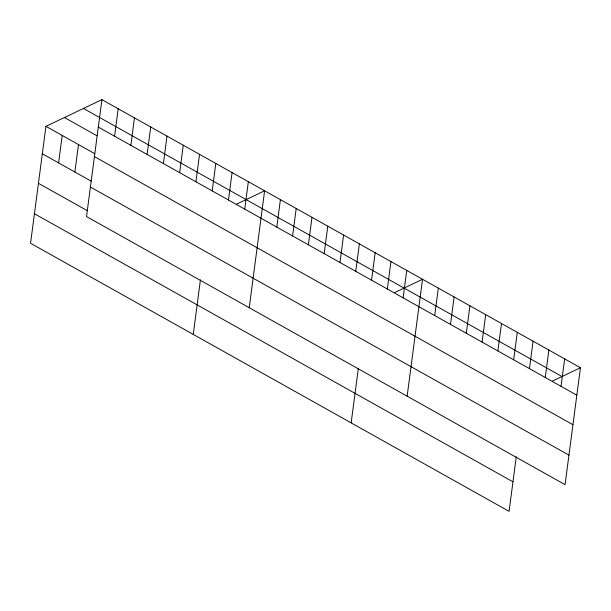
<?xml version="1.0" encoding="UTF-8"?>
<svg xmlns="http://www.w3.org/2000/svg" width="611" height="611" viewBox="0 0 611 611"><rect width="100%" height="100%" fill="white"/><g stroke="black" fill="none" stroke-linecap="round" stroke-linejoin="round"><path stroke-width="0.92" d="M101.922 99.654L86.525 216.569L565.06 484.66L580.45 367.738L101.922 99.654L45.94 126.34L30.55 243.262L509.078 511.346L516.264 456.768M58.603 162.9L62.215 135.459M74.87 172.012L78.483 144.57M114.578 136.207L118.19 108.766M130.846 145.326L134.458 117.885M147.114 154.438L150.726 126.996M163.389 163.557L167.002 136.108M179.657 172.669L183.269 145.227M195.925 181.78L199.537 154.339M193.252 334.408L200.439 279.83M212.2 190.899L215.813 163.458M228.468 200.011L232.081 172.569M244.736 209.13L248.349 181.688M249.227 307.723L264.616 190.8L236.633 204.143M276.798 227.093L280.411 199.644M292.593 235.938L296.205 208.496M308.379 244.782L311.992 217.34M324.174 253.634L327.786 226.192M339.968 262.478L343.581 235.036M355.755 271.322L359.367 243.881M351.165 422.881L358.351 368.296M371.549 280.174L375.162 252.733M387.336 289.018L390.948 261.577M403.13 297.863L406.743 270.421M407.14 396.188L422.537 279.273L394.546 292.616M434.711 315.559L438.324 288.117M450.506 324.403L454.118 296.961M466.3 333.255L469.912 305.813M482.087 342.099L485.699 314.657M497.881 350.943L501.494 323.502M513.668 359.795L517.28 332.353M529.462 368.639L533.075 341.198M545.256 377.491L548.869 350.042M561.043 386.335L564.656 358.894M552.459 381.081L580.45 367.738M83.447 108.46L561.975 376.544M98.31 127.096L576.837 395.18M64.415 117.533L96.958 135.764M45.94 126.34L94.751 153.682M94.422 156.622L572.95 424.706M42.327 153.781L91.138 181.131M90.413 187.042L568.948 455.134M38.44 183.308L87.251 210.658M34.437 213.735L512.965 481.819"/></g></svg>
